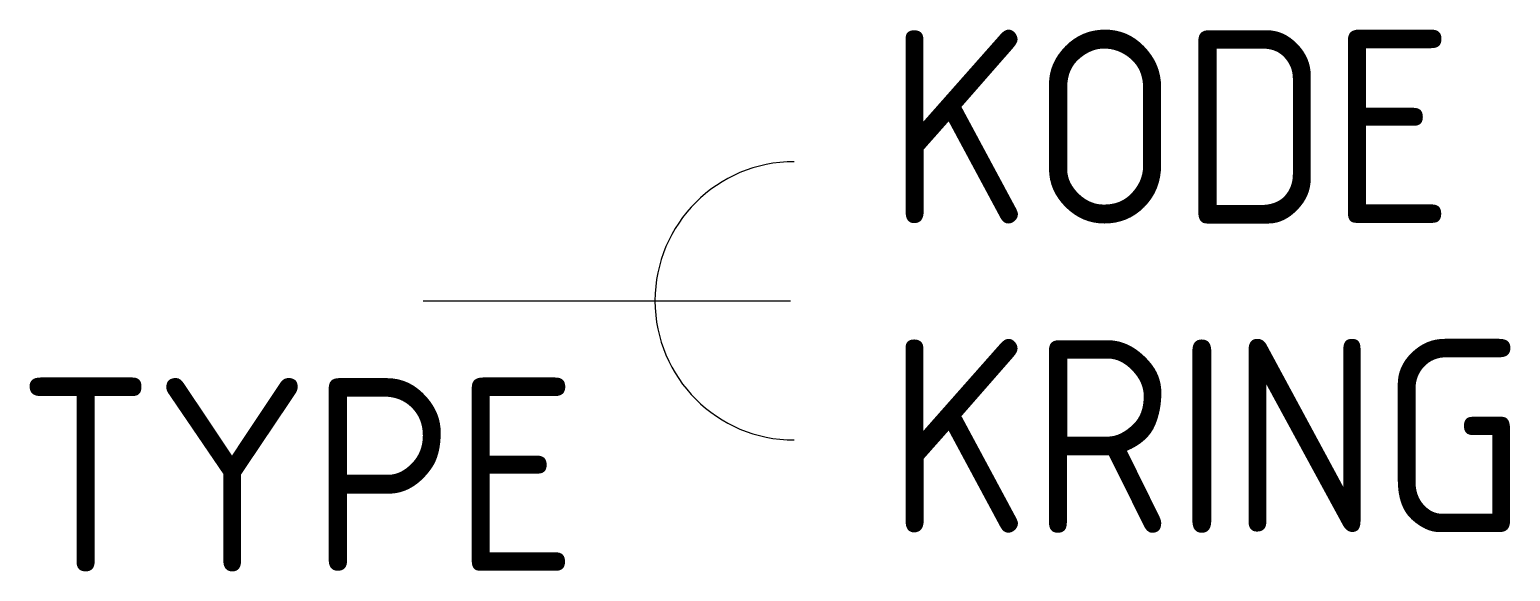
# Model space of a CAD drawing. Extents: x -5.1 to 14.1, y -3.5 to 3.5.
import ezdxf
from ezdxf.enums import TextEntityAlignment as Align

# ---------------------------------------------------------------- set-up
doc = ezdxf.new("R2010")
doc.units = 0
doc.layers.get('0').update_dxf_attribs({"linetype": 'CONTINUOUS'})
doc.styles.get("Standard").update_dxf_attribs({"font": 'iso8.shx'})

msp = doc.modelspace()

# ---------------------------------------------------------------- linework, layer by layer
for p, q in [((0, 0), (3, 0)), ((3, 0), (4.753, 0))]:
    msp.add_line(p, q)
msp.add_arc((4.8, 0), 1.8, 90, 270)

# ---------------------------------------------------------------- texts
for tag, p in [('KODE', (6, 1)), ('KRING', (6, -3))]:
    msp.add_attdef(tag, p, 'XXX', height=2.5)
msp.add_attdef('TYPE', text='XXX', height=2.5).set_placement((2, -3.5), align=Align.RIGHT)

doc.saveas('drawing.dxf')
